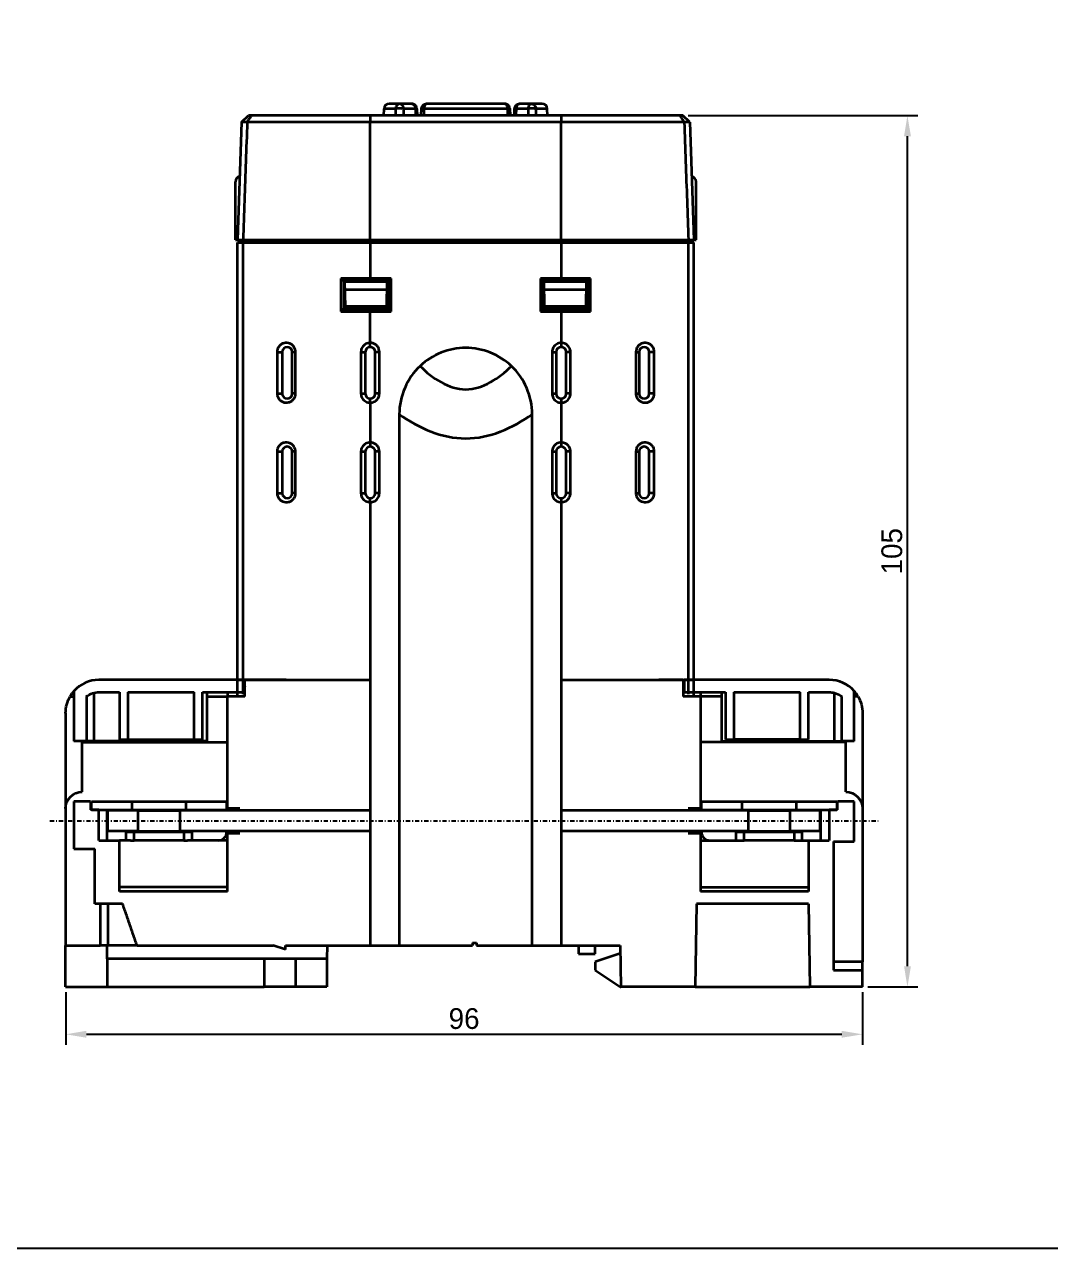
# Model space of a CAD drawing. Header units: millimetres. Extents: x 25 to 865, y 25 to 606.
# Drawn here: x 584.4 to 708, y 24.7 to 172.2 of the extents above; entities that cross this region are included whole.
import ezdxf

# ---------------------------------------------------------------- set-up
doc = ezdxf.new("R2010")
doc.units = ezdxf.units.MM
doc.linetypes.add('CENTER', pattern=[2, 1.25, -0.25, 0.25, -0.25])
doc.linetypes.add('DASHDOT', pattern=[1, 0.5, -0.25, 0, -0.25])
for name, color, linetype in [('1', 1, 'CENTER'), ('3', 3, 'Continuous'), ('4', 133, 'Continuous'), ('55', 5, 'Continuous')]:
    doc.layers.add(name, color=color, linetype=linetype)
doc.styles.get("Standard").update_dxf_attribs({"font": 'BareunDotumPro1.ttf'})
doc.dimstyles.new('ISO-25', dxfattribs={"dimtxt": 2.5, "dimasz": 2.5, "dimexe": 1.25, "dimexo": 0.625, "dimtad": 1, "dimtxsty": 'Standard', "dimcen": 2.5, "dimadec": 0, "dimazin": 0, "dimtfac": 1, "dimtmove": 0, "dimatfit": 3, "dimfxl": 0, "dimarcsym": 0})

# ---------------------------------------------------------------- blocks, each defined once
blk = doc.blocks.new('*D33')
at = {"color": 0, "lineweight": -2}
for p, q in [((589.34, 55.58), (589.34, 49.24)), ((685.34, 55.58), (685.34, 49.24)), ((591.84, 50.49), (682.84, 50.49))]:
    blk.add_line(p, q, dxfattribs=at)
at = {"color": 0}
for points in [[(591.84, 50.91), (591.84, 50.08), (589.34, 50.49)], [(682.84, 50.08), (682.84, 50.91), (685.34, 50.49)]]:
    blk.add_solid(points, dxfattribs=at)
at = {"layer": 'Defpoints', "color": 0}
for p in [(589.34, 56.2), (685.34, 56.2), (685.34, 50.49)]:
    blk.add_point(p, dxfattribs=at)
at = {"color": 0, "insert": (637.34, 52.37), "char_height": 2.5, "attachment_point": 5}
blk.add_mtext('96', dxfattribs=at)
blk = doc.blocks.new('*D34')
at = {"color": 0, "lineweight": -2}
for p, q in [((664.34, 161.2), (692, 161.2)), ((690.75, 58.7), (690.75, 158.7)), ((685.96, 56.2), (692, 56.2))]:
    blk.add_line(p, q, dxfattribs=at)
at = {"color": 0}
for points in [[(691.17, 158.7), (690.34, 158.7), (690.75, 161.2)], [(690.34, 58.7), (691.17, 58.7), (690.75, 56.2)]]:
    blk.add_solid(points, dxfattribs=at)
at = {"layer": 'Defpoints', "color": 0}
for p in [(663.71, 161.2), (690.75, 161.2), (685.34, 56.2)]:
    blk.add_point(p, dxfattribs=at)
at = {"color": 0, "insert": (688.88, 108.7), "char_height": 2.5, "attachment_point": 5, "rotation": 90}
blk.add_mtext('105', dxfattribs=at)

msp = doc.modelspace()

# ---------------------------------------------------------------- linework, layer by layer
at = {"color": 0, "linetype": 'ByBlock', "lineweight": 35}
for p, q in [((631.043, 162.604), (628.308, 162.604)), ((642.251, 162.604), (632.819, 162.604)), ((646.762, 162.604), (644.028, 162.604)), ((610.531, 160.405), (611.359, 161.204)), ((663.711, 161.204), (611.359, 161.204)), ((626.041, 161.204), (626.041, 160.405)), ((627.687, 161.204), (627.708, 162.02)), ((629.089, 162.02), (627.708, 162.02)), ((631.467, 162.02), (630.029, 162.02)), ((631.642, 162.023), (631.669, 161.204)), ((632.185, 161.204), (632.22, 162.03)), ((642.558, 162.02), (632.513, 162.02)), ((642.851, 162.03), (642.886, 161.204)), ((643.402, 161.204), (643.428, 162.023)), ((645.042, 162.02), (643.604, 162.02)), ((647.362, 162.02), (645.981, 162.02)), ((647.383, 161.204), (647.362, 162.02)), ((649.03, 161.204), (649.03, 160.405)), ((664.539, 160.405), (663.711, 161.204)), ((610.531, 160.405), (610.035, 146.204)), ((611.209, 160.412), (610.531, 160.411)), ((663.861, 160.405), (611.209, 160.405)), ((626.035, 146.204), (626.041, 160.405)), ((649.035, 146.204), (649.03, 160.405)), ((664.539, 160.411), (663.861, 160.412)), ((664.539, 160.405), (665.035, 146.204)), ((609.785, 146.204), (609.785, 153.204)), ((665.285, 146.204), (665.285, 153.204)), ((609.785, 146.204), (665.285, 146.204)), ((610.535, 146.204), (610.535, 145.904)), ((626.041, 146.204), (626.041, 145.904)), ((649.03, 146.204), (649.03, 145.904)), ((664.535, 146.204), (664.535, 145.904)), ((610.035, 145.904), (665.035, 145.904)), ((610.035, 91.204), (610.035, 145.904)), ((610.707, 91.473), (610.707, 145.904)), ((626.035, 145.904), (626.035, 141.554)), ((649.035, 145.904), (649.035, 141.254)), ((664.364, 91.473), (664.364, 145.904)), ((665.035, 91.204), (665.035, 145.904)), ((622.507, 141.554), (622.507, 137.604)), ((626.035, 141.554), (622.507, 141.554)), ((628.235, 141.254), (622.808, 141.254)), ((622.835, 141.254), (622.835, 137.904)), ((623.035, 138.204), (622.982, 141.257)), ((622.983, 141.204), (628.088, 141.204)), ((628.07, 140.204), (623, 140.204)), ((626.035, 141.554), (626.042, 141.254)), ((628.535, 141.554), (626.035, 141.554)), ((628.035, 138.204), (628.088, 141.257)), ((628.235, 141.254), (628.535, 141.554)), ((628.235, 137.904), (628.235, 141.254)), ((628.535, 137.604), (628.535, 141.554)), ((646.835, 141.254), (646.535, 141.554)), ((646.535, 141.554), (646.535, 137.604)), ((649.035, 141.554), (646.535, 141.554)), ((652.262, 141.254), (646.835, 141.254)), ((646.835, 141.254), (646.835, 137.904)), ((647.035, 138.204), (646.982, 141.257)), ((646.983, 141.204), (652.088, 141.204)), ((652.07, 140.204), (647, 140.204)), ((652.563, 141.554), (649.035, 141.554)), ((652.035, 138.204), (652.088, 141.257)), ((652.235, 137.904), (652.235, 141.254)), ((652.563, 137.604), (652.563, 141.554)), ((622.507, 137.604), (626.035, 137.604)), ((622.808, 137.904), (628.235, 137.904)), ((628.035, 138.204), (623.035, 138.204)), ((626.035, 133.304), (626.035, 137.904)), ((626.035, 137.604), (628.535, 137.604)), ((628.235, 137.904), (628.535, 137.604)), ((646.835, 137.904), (646.535, 137.604)), ((646.535, 137.604), (649.035, 137.604)), ((646.835, 137.904), (652.262, 137.904)), ((652.035, 138.204), (647.035, 138.204)), ((649.035, 137.604), (649.029, 137.904)), ((649.035, 137.604), (649.035, 133.804)), ((649.035, 137.604), (652.563, 137.604)), ((649.035, 133.804), (649.035, 133.304)), ((614.812, 132.704), (614.812, 127.704)), ((614.812, 132.704), (615.435, 132.704)), ((615.435, 132.704), (615.435, 127.704)), ((616.635, 127.704), (616.635, 132.704)), ((617.034, 132.704), (616.635, 132.704)), ((617.034, 127.704), (617.034, 132.704)), ((624.913, 132.704), (624.913, 127.704)), ((624.913, 132.704), (625.435, 132.704)), ((625.435, 132.704), (625.435, 127.704)), ((626.635, 127.704), (626.635, 132.704)), ((627.135, 132.704), (626.635, 132.704)), ((627.135, 127.704), (627.135, 132.704)), ((647.935, 132.704), (647.935, 127.704)), ((647.935, 132.704), (648.435, 132.704)), ((648.435, 132.704), (648.435, 127.704)), ((649.635, 127.704), (649.635, 132.704)), ((650.157, 132.704), (649.635, 132.704)), ((650.157, 127.704), (650.157, 132.704)), ((658.036, 132.704), (658.036, 127.704)), ((658.036, 132.704), (658.435, 132.704)), ((658.435, 132.704), (658.435, 127.704)), ((659.635, 127.704), (659.635, 132.704)), ((660.258, 132.704), (659.635, 132.704)), ((660.258, 127.704), (660.258, 132.704)), ((614.812, 127.704), (615.435, 127.704)), ((617.034, 127.704), (616.635, 127.704)), ((624.913, 127.704), (625.435, 127.704)), ((626.035, 126.605), (626.035, 127.104)), ((627.135, 127.704), (626.635, 127.704)), ((647.935, 127.704), (648.435, 127.704)), ((649.035, 127.104), (649.035, 121.804)), ((650.157, 127.704), (649.635, 127.704)), ((658.036, 127.704), (658.435, 127.704)), ((660.258, 127.704), (659.635, 127.704)), ((626.035, 126.604), (626.035, 121.304)), ((629.535, 125.204), (629.535, 61.204)), ((645.535, 61.204), (645.535, 125.204)), ((649.035, 121.804), (649.035, 121.304)), ((614.812, 120.704), (614.812, 115.704)), ((614.812, 120.704), (615.435, 120.704)), ((615.435, 120.704), (615.435, 115.704)), ((616.635, 115.704), (616.635, 120.704)), ((617.034, 120.704), (616.635, 120.704)), ((617.034, 115.704), (617.034, 120.704)), ((624.913, 120.704), (624.913, 115.704)), ((624.913, 120.704), (625.435, 120.704)), ((625.435, 120.704), (625.435, 115.704)), ((626.635, 115.704), (626.635, 120.704)), ((627.135, 120.704), (626.635, 120.704)), ((627.135, 115.704), (627.135, 120.704)), ((647.935, 120.704), (647.935, 115.704)), ((647.935, 120.704), (648.435, 120.704)), ((648.435, 120.704), (648.435, 115.704)), ((649.635, 115.704), (649.635, 120.704)), ((650.157, 120.704), (649.635, 120.704)), ((650.157, 115.704), (650.157, 120.704)), ((658.036, 120.704), (658.036, 115.704)), ((658.036, 120.704), (658.435, 120.704)), ((658.435, 120.704), (658.435, 115.704)), ((659.635, 115.704), (659.635, 120.704)), ((660.258, 120.704), (659.635, 120.704)), ((660.258, 115.704), (660.258, 120.704)), ((614.812, 115.704), (615.435, 115.704)), ((617.034, 115.704), (616.635, 115.704)), ((624.913, 115.704), (625.435, 115.704)), ((626.035, 114.605), (626.035, 115.104)), ((627.135, 115.704), (626.635, 115.704)), ((647.935, 115.704), (648.435, 115.704)), ((649.035, 115.104), (649.035, 61.204)), ((650.157, 115.704), (649.635, 115.704)), ((658.036, 115.704), (658.435, 115.704)), ((660.258, 115.704), (659.635, 115.704)), ((626.035, 114.604), (626.035, 61.204)), ((610.035, 93.204), (626.035, 93.204)), ((649.035, 93.204), (665.035, 93.204)), ((594.435, 74.954), (594.435, 77.454)), ((598.085, 77.454), (594.435, 77.454)), ((598.085, 74.954), (598.085, 77.454)), ((598.085, 77.454), (600.585, 77.454)), ((600.585, 77.454), (603.085, 77.454)), ((603.085, 77.454), (603.085, 74.954)), ((626.035, 77.454), (603.085, 77.454)), ((671.585, 77.454), (649.035, 77.454)), ((671.585, 74.954), (671.585, 77.454)), ((671.585, 77.454), (674.085, 77.454)), ((674.085, 77.454), (676.585, 77.454)), ((680.235, 77.454), (676.585, 77.454)), ((676.585, 77.454), (676.585, 74.954)), ((680.235, 74.954), (680.235, 77.454)), ((598.085, 74.954), (594.435, 74.954)), ((598.085, 74.954), (600.585, 74.954)), ((600.585, 74.954), (603.085, 74.954)), ((626.035, 74.954), (603.085, 74.954)), ((671.585, 74.954), (649.035, 74.954)), ((671.585, 74.954), (674.085, 74.954)), ((674.085, 74.954), (676.585, 74.954)), ((680.235, 74.954), (676.585, 74.954))]:
    msp.add_line(p, q, dxfattribs=at)
msp.add_lwpolyline([(25.35, 605.717), (865.266, 605.717), (865.266, 24.679), (25.35, 24.679)], close=True)
for centre, radius, start, end in [((628.308, 162.004), 0.6, 90, 178.5), ((646.762, 162.004), 0.6, 1.5, 90), ((610.485, 153.204), 0.7, 105.06861, 180), ((664.585, 153.204), 0.7, 0, 74.93139), ((616.035, 132.704), 0.6, 0, 180), ((626.035, 132.704), 0.6, 0, 180), ((649.035, 132.704), 0.6, 0, 180), ((659.035, 132.704), 0.6, 0, 180), ((616.035, 127.704), 0.6, 180, 0), ((626.035, 127.704), 0.6, 180, 0), ((649.035, 127.704), 0.6, 180, 0), ((659.035, 127.704), 0.6, 180, 0), ((616.035, 120.704), 0.6, 0, 180), ((626.035, 120.704), 0.6, 0, 180), ((649.035, 120.704), 0.6, 0, 180), ((659.035, 120.704), 0.6, 0, 180), ((616.035, 115.704), 0.6, 180, 0), ((626.035, 115.704), 0.6, 180, 0), ((649.035, 115.704), 0.6, 180, 0), ((659.035, 115.704), 0.6, 180, 0)]:
    msp.add_arc(centre, radius, start, end, dxfattribs=at)
for points, knots in [([(629.605, 162.604), (629.559, 162.604), (629.467, 162.59), (629.339, 162.527), (629.232, 162.429), (629.151, 162.304), (629.102, 162.165), (629.09, 162.068), (629.089, 162.02)], [0, 0, 0, 0, 0.1362438, 0.27555215, 0.4202648, 0.56889873, 0.71616644, 0.85939692, 0.85939692, 0.85939692, 0.85939692]), ([(629.605, 162.604), (629.642, 162.604), (629.72, 162.589), (629.825, 162.525), (629.913, 162.426), (629.978, 162.302), (630.018, 162.163), (630.028, 162.068), (630.029, 162.02)], [0, 0, 0, 0, 0.11270935, 0.23244214, 0.36365291, 0.50497, 0.64955074, 0.79241549, 0.79241549, 0.79241549, 0.79241549]), ([(631.043, 162.604), (631.079, 162.604), (631.155, 162.59), (631.259, 162.529), (631.346, 162.434), (631.412, 162.312), (631.455, 162.171), (631.466, 162.071), (631.467, 162.02)], [0, 0, 0, 0, 0.10995731, 0.22654428, 0.35372959, 0.4924069, 0.64012642, 0.79246253, 0.79246253, 0.79246253, 0.79246253]), ([(631.642, 162.023), (631.641, 162.075), (631.624, 162.177), (631.561, 162.319), (631.465, 162.44), (631.34, 162.533), (631.197, 162.591), (631.094, 162.604), (631.043, 162.604)], [0, 0, 0, 0, 0.15361297, 0.30706427, 0.46046824, 0.61376785, 0.76720807, 0.92080542, 0.92080542, 0.92080542, 0.92080542]), ([(632.22, 162.03), (632.222, 162.08), (632.239, 162.182), (632.303, 162.322), (632.399, 162.442), (632.523, 162.534), (632.666, 162.591), (632.768, 162.604), (632.819, 162.604)], [0, 0, 0, 0, 0.15252289, 0.30494672, 0.45734734, 0.60968183, 0.76210249, 0.91461845, 0.91461845, 0.91461845, 0.91461845]), ([(632.819, 162.604), (632.792, 162.604), (632.731, 162.587), (632.656, 162.521), (632.594, 162.422), (632.548, 162.299), (632.52, 162.162), (632.513, 162.067), (632.513, 162.02)], [0, 0, 0, 0, 0.08272981, 0.17898447, 0.29513429, 0.42873459, 0.57057774, 0.71307655, 0.71307655, 0.71307655, 0.71307655]), ([(642.251, 162.604), (642.279, 162.604), (642.339, 162.587), (642.414, 162.521), (642.476, 162.422), (642.522, 162.299), (642.55, 162.162), (642.557, 162.067), (642.558, 162.02)], [0, 0, 0, 0, 0.08272935, 0.17898362, 0.29513335, 0.42873384, 0.57057733, 0.71307656, 0.71307656, 0.71307656, 0.71307656]), ([(642.851, 162.03), (642.849, 162.08), (642.831, 162.182), (642.768, 162.322), (642.671, 162.442), (642.547, 162.534), (642.404, 162.591), (642.302, 162.604), (642.251, 162.604)], [0, 0, 0, 0, 0.15252293, 0.30494675, 0.45734737, 0.60968184, 0.7621025, 0.91461845, 0.91461845, 0.91461845, 0.91461845]), ([(643.428, 162.023), (643.43, 162.075), (643.446, 162.177), (643.509, 162.319), (643.606, 162.44), (643.73, 162.533), (643.874, 162.591), (643.976, 162.604), (644.028, 162.604)], [0, 0, 0, 0, 0.15361284, 0.30706417, 0.46046817, 0.6137678, 0.76720805, 0.92080542, 0.92080542, 0.92080542, 0.92080542]), ([(644.028, 162.604), (643.991, 162.604), (643.915, 162.59), (643.812, 162.529), (643.725, 162.434), (643.658, 162.312), (643.615, 162.171), (643.604, 162.071), (643.604, 162.02)], [0, 0, 0, 0, 0.10995726, 0.22654436, 0.35372959, 0.49240683, 0.64012653, 0.79246253, 0.79246253, 0.79246253, 0.79246253]), ([(645.466, 162.604), (645.428, 162.604), (645.35, 162.589), (645.245, 162.525), (645.157, 162.426), (645.092, 162.302), (645.052, 162.163), (645.043, 162.068), (645.042, 162.02)], [0, 0, 0, 0, 0.11270879, 0.23244124, 0.36365203, 0.50496935, 0.64955037, 0.7924155, 0.7924155, 0.7924155, 0.7924155]), ([(645.466, 162.604), (645.511, 162.604), (645.604, 162.59), (645.731, 162.527), (645.839, 162.429), (645.919, 162.304), (645.968, 162.165), (645.98, 162.068), (645.981, 162.02)], [0, 0, 0, 0, 0.13624454, 0.27555328, 0.42026591, 0.56889954, 0.71616687, 0.85939691, 0.85939691, 0.85939691, 0.85939691]), ([(611.209, 160.405), (611.266, 160.491), (611.37, 160.672), (611.55, 160.934), (611.667, 161.114), (611.726, 161.204)], [0, 0, 0, 0, 0.30801006, 0.62672901, 0.95240283, 0.95240283, 0.95240283, 0.95240283]), ([(630.029, 162.02), (629.988, 162.022), (629.899, 162.025), (629.758, 162.028), (629.608, 162.03), (629.457, 162.03), (629.316, 162.028), (629.195, 162.025), (629.121, 162.022), (629.089, 162.02)], [0, 0, 0, 0, 0.1233847, 0.26687139, 0.42090585, 0.57515141, 0.71928332, 0.84362951, 0.93994839, 0.93994839, 0.93994839, 0.93994839]), ([(631.642, 162.024), (631.648, 162.029), (631.59, 162.017), (631.558, 162.026), (631.497, 162.021), (631.467, 162.02)], [0, 0, 0, 0, 0.02390993, 0.08355492, 0.17546587, 0.17546587, 0.17546587, 0.17546587]), ([(632.513, 162.02), (632.472, 162.022), (632.401, 162.023), (632.308, 162.031), (632.254, 162.024), (632.225, 162.034), (632.22, 162.03)], [0, 0, 0, 0, 0.1221673, 0.21549198, 0.27375938, 0.2930552, 0.2930552, 0.2930552, 0.2930552]), ([(642.851, 162.03), (642.846, 162.034), (642.816, 162.024), (642.763, 162.031), (642.67, 162.023), (642.599, 162.022), (642.558, 162.02)], [0, 0, 0, 0, 0.01929018, 0.07755288, 0.17086862, 0.29305515, 0.29305515, 0.29305515, 0.29305515]), ([(643.604, 162.02), (643.573, 162.021), (643.513, 162.026), (643.48, 162.017), (643.422, 162.029), (643.428, 162.024)], [0, 0, 0, 0, 0.09189576, 0.15154966, 0.17546559, 0.17546559, 0.17546559, 0.17546559]), ([(645.981, 162.02), (645.949, 162.022), (645.876, 162.025), (645.754, 162.028), (645.613, 162.03), (645.463, 162.03), (645.312, 162.028), (645.172, 162.025), (645.083, 162.022), (645.042, 162.02)], [0, 0, 0, 0, 0.09629911, 0.22064673, 0.36477543, 0.51902036, 0.67305686, 0.81654017, 0.93994838, 0.93994838, 0.93994838, 0.93994838]), ([(663.861, 160.405), (663.805, 160.491), (663.7, 160.672), (663.52, 160.934), (663.404, 161.114), (663.344, 161.204)], [0, 0, 0, 0, 0.30801502, 0.62673392, 0.95240282, 0.95240282, 0.95240282, 0.95240282]), ([(611.209, 160.405), (611.153, 158.825), (611.041, 155.667), (610.874, 150.934), (610.762, 147.78), (610.706, 146.204)], [0, 0, 0, 0, 4.7419163, 9.4795852, 14.2093843, 14.2093843, 14.2093843, 14.2093843]), ([(663.861, 160.405), (663.917, 158.825), (664.029, 155.667), (664.197, 150.934), (664.308, 147.78), (664.364, 146.204)], [0, 0, 0, 0, 4.7419161, 9.479585, 14.2093843, 14.2093843, 14.2093843, 14.2093843]), ([(622.808, 141.254), (622.775, 141.287), (622.708, 141.354), (622.608, 141.454), (622.541, 141.521), (622.507, 141.554)], [0, 0, 0, 0, 0.1411922, 0.28284437, 0.4249228, 0.4249228, 0.4249228, 0.4249228]), ([(652.262, 141.254), (652.295, 141.287), (652.362, 141.354), (652.462, 141.454), (652.529, 141.521), (652.563, 141.554)], [0, 0, 0, 0, 0.14119249, 0.28284495, 0.42492348, 0.42492348, 0.42492348, 0.42492348]), ([(622.808, 137.904), (622.775, 137.871), (622.708, 137.805), (622.608, 137.704), (622.541, 137.638), (622.507, 137.604)], [0, 0, 0, 0, 0.1411922, 0.28284437, 0.4249228, 0.4249228, 0.4249228, 0.4249228]), ([(652.262, 137.904), (652.295, 137.871), (652.362, 137.805), (652.462, 137.704), (652.529, 137.638), (652.563, 137.604)], [0, 0, 0, 0, 0.14119249, 0.28284495, 0.42492348, 0.42492348, 0.42492348, 0.42492348]), ([(617.034, 132.704), (617.035, 132.778), (617.014, 132.971), (616.899, 133.27), (616.663, 133.551), (616.35, 133.74), (615.998, 133.821), (615.638, 133.787), (615.303, 133.641), (615.031, 133.393), (614.857, 133.075), (614.813, 132.833), (614.812, 132.711), (614.812, 132.704)], [0, 0, 0, 0, 0.2221324, 0.5783093, 0.9430485, 1.3031694, 1.6558879, 2.0089427, 2.3693972, 2.7348392, 3.093664, 3.4376325, 3.4587044, 3.4587044, 3.4587044, 3.4587044]), ([(626.035, 133.804), (625.944, 133.805), (625.756, 133.784), (625.482, 133.68), (625.239, 133.501), (625.053, 133.266), (624.939, 132.993), (624.915, 132.802), (624.913, 132.704)], [0, 0, 0, 0, 0.2726555, 0.5629083, 0.8670848, 1.1698951, 1.4503594, 1.7425563, 1.7425563, 1.7425563, 1.7425563]), ([(627.135, 132.704), (627.135, 132.817), (627.099, 133.051), (626.935, 133.371), (626.676, 133.621), (626.364, 133.773), (626.141, 133.804), (626.035, 133.804)], [0, 0, 0, 0, 0.3394546, 0.6970018, 1.0580584, 1.40182, 1.72069, 1.72069, 1.72069, 1.72069]), ([(637.535, 133.204), (636.53, 133.204), (634.5, 132.818), (632.762, 131.702), (632.032, 131.011)], [0, 0, 0, 0, 3.0161978, 6.0323957, 6.0323957, 6.0323957, 6.0323957]), ([(643.038, 131.011), (642.309, 131.702), (640.57, 132.818), (638.541, 133.204), (637.535, 133.204)], [0, 0, 0, 0, 3.0161978, 6.0323957, 6.0323957, 6.0323957, 6.0323957]), ([(649.035, 133.804), (648.946, 133.804), (648.761, 133.782), (648.493, 133.677), (648.254, 133.497), (648.071, 133.263), (647.961, 132.992), (647.935, 132.801), (647.935, 132.704)], [0, 0, 0, 0, 0.2677824, 0.5535008, 0.8538571, 1.1538191, 1.4325805, 1.7229137, 1.7229137, 1.7229137, 1.7229137]), ([(650.157, 132.704), (650.157, 132.798), (650.132, 132.993), (650.016, 133.269), (649.825, 133.508), (649.58, 133.683), (649.31, 133.785), (649.125, 133.805), (649.035, 133.804)], [0, 0, 0, 0, 0.2825949, 0.5802685, 0.8871319, 1.1892516, 1.4733925, 1.7425521, 1.7425521, 1.7425521, 1.7425521]), ([(660.258, 132.704), (660.259, 132.779), (660.238, 132.974), (660.122, 133.273), (659.885, 133.553), (659.572, 133.742), (659.219, 133.821), (658.859, 133.787), (658.524, 133.639), (658.252, 133.39), (658.08, 133.071), (658.037, 132.831), (658.036, 132.71), (658.036, 132.704)], [0, 0, 0, 0, 0.2251407, 0.5816542, 0.9460881, 1.3059673, 1.6587, 2.0119067, 2.3730002, 2.7392613, 3.0978757, 3.4403777, 3.45869, 3.45869, 3.45869, 3.45869]), ([(614.812, 127.704), (614.812, 127.629), (614.832, 127.435), (614.949, 127.135), (615.185, 126.855), (615.499, 126.667), (615.851, 126.588), (616.211, 126.622), (616.547, 126.769), (616.818, 127.019), (616.991, 127.337), (617.033, 127.578), (617.034, 127.698), (617.034, 127.704)], [0, 0, 0, 0, 0.2251407, 0.5816542, 0.9460881, 1.3059673, 1.6587, 2.0119067, 2.3730002, 2.7392613, 3.0978757, 3.4403777, 3.45869, 3.45869, 3.45869, 3.45869]), ([(624.913, 127.704), (624.913, 127.61), (624.939, 127.415), (625.054, 127.139), (625.246, 126.9), (625.491, 126.725), (625.76, 126.623), (625.946, 126.603), (626.035, 126.604)], [0, 0, 0, 0, 0.2829679, 0.5808845, 0.8878608, 1.1902012, 1.4736991, 1.7425545, 1.7425545, 1.7425545, 1.7425545]), ([(626.035, 126.604), (626.125, 126.604), (626.31, 126.627), (626.578, 126.732), (626.817, 126.912), (626.999, 127.146), (627.109, 127.417), (627.135, 127.608), (627.135, 127.704)], [0, 0, 0, 0, 0.2682515, 0.5544854, 0.8547426, 1.1540319, 1.4327726, 1.7229039, 1.7229039, 1.7229039, 1.7229039]), ([(647.935, 127.704), (647.935, 127.61), (647.96, 127.417), (648.074, 127.142), (648.261, 126.903), (648.501, 126.729), (648.765, 126.625), (648.947, 126.604), (649.035, 126.604)], [0, 0, 0, 0, 0.2815, 0.5773614, 0.8813421, 1.1797974, 1.4587865, 1.7229143, 1.7229143, 1.7229143, 1.7229143]), ([(649.035, 126.604), (649.126, 126.603), (649.315, 126.625), (649.589, 126.729), (649.832, 126.909), (650.018, 127.143), (650.132, 127.415), (650.156, 127.607), (650.157, 127.704)], [0, 0, 0, 0, 0.2731157, 0.5638772, 0.8679502, 1.1700932, 1.4505533, 1.7425462, 1.7425462, 1.7425462, 1.7425462]), ([(658.036, 127.704), (658.036, 127.63), (658.056, 127.437), (658.171, 127.138), (658.407, 126.857), (658.72, 126.668), (659.072, 126.588), (659.432, 126.621), (659.767, 126.767), (660.04, 127.016), (660.214, 127.333), (660.257, 127.576), (660.258, 127.697), (660.258, 127.704)], [0, 0, 0, 0, 0.2221324, 0.5783093, 0.9430485, 1.3031694, 1.6558879, 2.0089427, 2.3693972, 2.7348392, 3.093664, 3.4376325, 3.4587044, 3.4587044, 3.4587044, 3.4587044]), ([(617.034, 120.704), (617.035, 120.778), (617.014, 120.971), (616.899, 121.27), (616.663, 121.551), (616.35, 121.74), (615.998, 121.821), (615.638, 121.787), (615.303, 121.641), (615.031, 121.393), (614.857, 121.075), (614.813, 120.833), (614.812, 120.711), (614.812, 120.704)], [0, 0, 0, 0, 0.2221324, 0.5783093, 0.9430485, 1.3031694, 1.6558879, 2.0089427, 2.3693972, 2.7348392, 3.093664, 3.4376325, 3.4587044, 3.4587044, 3.4587044, 3.4587044]), ([(626.035, 121.804), (625.944, 121.805), (625.756, 121.784), (625.482, 121.68), (625.239, 121.501), (625.053, 121.266), (624.939, 120.993), (624.915, 120.802), (624.913, 120.704)], [0, 0, 0, 0, 0.2726555, 0.5629083, 0.8670848, 1.1698951, 1.4503594, 1.7425563, 1.7425563, 1.7425563, 1.7425563]), ([(627.135, 120.704), (627.135, 120.817), (627.099, 121.051), (626.935, 121.371), (626.676, 121.621), (626.364, 121.773), (626.141, 121.804), (626.035, 121.804)], [0, 0, 0, 0, 0.3394546, 0.6970018, 1.0580584, 1.40182, 1.72069, 1.72069, 1.72069, 1.72069]), ([(649.035, 121.804), (648.946, 121.804), (648.761, 121.782), (648.493, 121.677), (648.254, 121.497), (648.071, 121.263), (647.961, 120.992), (647.935, 120.801), (647.935, 120.704)], [0, 0, 0, 0, 0.2677824, 0.5535008, 0.8538571, 1.1538191, 1.4325805, 1.7229137, 1.7229137, 1.7229137, 1.7229137]), ([(650.157, 120.704), (650.157, 120.798), (650.132, 120.993), (650.016, 121.269), (649.825, 121.508), (649.58, 121.683), (649.31, 121.785), (649.125, 121.805), (649.035, 121.804)], [0, 0, 0, 0, 0.2825949, 0.5802685, 0.8871319, 1.1892516, 1.4733925, 1.7425521, 1.7425521, 1.7425521, 1.7425521]), ([(660.258, 120.704), (660.259, 120.779), (660.238, 120.974), (660.122, 121.273), (659.885, 121.553), (659.572, 121.742), (659.219, 121.821), (658.859, 121.787), (658.524, 121.639), (658.252, 121.39), (658.08, 121.071), (658.037, 120.831), (658.036, 120.71), (658.036, 120.704)], [0, 0, 0, 0, 0.2251407, 0.5816542, 0.9460881, 1.3059673, 1.6587, 2.0119067, 2.3730002, 2.7392613, 3.0978757, 3.4403777, 3.45869, 3.45869, 3.45869, 3.45869]), ([(614.812, 115.704), (614.812, 115.629), (614.832, 115.435), (614.949, 115.135), (615.185, 114.855), (615.499, 114.667), (615.851, 114.588), (616.211, 114.622), (616.547, 114.769), (616.818, 115.019), (616.991, 115.337), (617.033, 115.578), (617.034, 115.698), (617.034, 115.704)], [0, 0, 0, 0, 0.2251407, 0.5816542, 0.9460881, 1.3059673, 1.6587, 2.0119067, 2.3730002, 2.7392613, 3.0978757, 3.4403777, 3.45869, 3.45869, 3.45869, 3.45869]), ([(624.913, 115.704), (624.913, 115.61), (624.939, 115.415), (625.054, 115.139), (625.246, 114.9), (625.491, 114.725), (625.76, 114.623), (625.946, 114.603), (626.035, 114.604)], [0, 0, 0, 0, 0.2829679, 0.5808845, 0.8878608, 1.1902012, 1.4736991, 1.7425545, 1.7425545, 1.7425545, 1.7425545]), ([(626.035, 114.604), (626.125, 114.604), (626.31, 114.627), (626.578, 114.732), (626.817, 114.912), (626.999, 115.146), (627.109, 115.417), (627.135, 115.608), (627.135, 115.704)], [0, 0, 0, 0, 0.2682515, 0.5544854, 0.8547426, 1.1540319, 1.4327726, 1.7229039, 1.7229039, 1.7229039, 1.7229039]), ([(647.935, 115.704), (647.935, 115.61), (647.96, 115.417), (648.074, 115.142), (648.261, 114.903), (648.501, 114.729), (648.765, 114.625), (648.947, 114.604), (649.035, 114.604)], [0, 0, 0, 0, 0.2815, 0.5773614, 0.8813421, 1.1797974, 1.4587865, 1.7229143, 1.7229143, 1.7229143, 1.7229143]), ([(649.035, 114.604), (649.126, 114.603), (649.315, 114.625), (649.589, 114.729), (649.832, 114.909), (650.018, 115.143), (650.132, 115.415), (650.156, 115.607), (650.157, 115.704)], [0, 0, 0, 0, 0.2731157, 0.5638772, 0.8679502, 1.1700932, 1.4505533, 1.7425462, 1.7425462, 1.7425462, 1.7425462]), ([(658.036, 115.704), (658.036, 115.63), (658.056, 115.437), (658.171, 115.138), (658.407, 114.857), (658.72, 114.668), (659.072, 114.588), (659.432, 114.621), (659.767, 114.767), (660.04, 115.016), (660.214, 115.333), (660.257, 115.576), (660.258, 115.697), (660.258, 115.704)], [0, 0, 0, 0, 0.2221324, 0.5783093, 0.9430485, 1.3031694, 1.6558879, 2.0089427, 2.3693972, 2.7348392, 3.093664, 3.4376325, 3.4587044, 3.4587044, 3.4587044, 3.4587044])]:
    msp.add_open_spline(points, degree=3, knots=knots, dxfattribs=at)
for points in [[(642.825, 162.18), (642.817, 162.207), (642.806, 162.234), (642.794, 162.259)], [(643.452, 162.175), (643.461, 162.202), (643.471, 162.229), (643.483, 162.255)], [(643.515, 162.315), (643.53, 162.34), (643.547, 162.364), (643.566, 162.387)], [(629.089, 162.02), (629.088, 161.748), (629.087, 161.476), (629.086, 161.204)], [(630.029, 162.02), (630.027, 161.748), (630.026, 161.476), (630.024, 161.204)], [(631.467, 162.02), (631.476, 161.748), (631.484, 161.476), (631.493, 161.204)], [(632.513, 162.02), (632.5, 161.748), (632.488, 161.476), (632.476, 161.204)], [(642.558, 162.02), (642.57, 161.748), (642.582, 161.476), (642.594, 161.204)], [(643.604, 162.02), (643.595, 161.748), (643.586, 161.476), (643.577, 161.204)], [(645.042, 162.02), (645.043, 161.748), (645.045, 161.476), (645.046, 161.204)], [(645.981, 162.02), (645.983, 161.748), (645.984, 161.476), (645.985, 161.204)], [(632.032, 131.011), (631.251, 130.271), (629.978, 128.454), (629.535, 126.28), (629.535, 125.204)], [(632.032, 131.011), (633.474, 129.54), (637.535, 126.868), (641.597, 129.54), (643.038, 131.011)], [(645.535, 125.204), (645.535, 126.28), (645.092, 128.454), (643.819, 130.271), (643.038, 131.011)], [(629.535, 125.204), (631.83, 123.536), (637.535, 121.058), (643.24, 123.536), (645.535, 125.204)]]:
    msp.add_open_spline(points, degree=3, dxfattribs=at)
at = {"layer": '1', "color": 0, "linetype": 'ByBlock', "lineweight": 35}
for p, q in [((591.826, 91.198), (591.835, 91.204)), ((682.835, 91.204), (682.844, 91.198)), ((592.435, 77.554), (592.435, 78.554)), ((592.435, 78.554), (597.335, 78.554)), ((597.335, 77.554), (597.335, 78.554)), ((603.835, 78.554), (603.835, 77.554)), ((603.835, 78.554), (608.735, 78.554)), ((608.735, 78.554), (608.735, 77.554)), ((665.935, 77.554), (665.935, 78.554)), ((665.935, 78.554), (670.835, 78.554)), ((670.835, 77.554), (670.835, 78.554)), ((677.335, 78.554), (677.335, 77.554)), ((677.335, 78.554), (682.235, 78.554)), ((682.235, 78.554), (682.235, 77.554)), ((592.435, 77.554), (597.335, 77.554)), ((603.835, 77.554), (608.735, 77.554)), ((608.735, 77.454), (608.735, 77.554)), ((665.935, 77.554), (670.835, 77.554)), ((665.935, 77.454), (665.935, 77.554)), ((677.335, 77.554), (682.235, 77.554)), ((596.585, 74.854), (596.585, 73.854)), ((597.585, 74.854), (596.585, 74.854)), ((597.149, 73.854), (597.585, 73.854)), ((597.585, 73.854), (597.585, 74.854)), ((603.585, 74.854), (597.585, 74.854)), ((603.585, 73.854), (597.585, 73.854)), ((603.585, 74.854), (603.585, 73.854)), ((604.585, 74.854), (603.585, 74.854)), ((603.585, 73.854), (604.021, 73.854)), ((604.585, 73.854), (604.585, 74.854)), ((608.735, 74.854), (608.735, 74.954)), ((665.935, 74.854), (665.935, 74.954)), ((670.085, 74.854), (670.085, 73.854)), ((671.085, 74.854), (670.085, 74.854)), ((670.649, 73.854), (671.085, 73.854)), ((671.085, 73.854), (671.085, 74.854)), ((677.085, 74.854), (671.085, 74.854)), ((677.085, 73.854), (671.085, 73.854)), ((677.085, 74.854), (677.085, 73.854)), ((678.085, 74.854), (677.085, 74.854)), ((677.085, 73.854), (677.521, 73.854)), ((678.085, 73.854), (678.085, 74.854))]:
    msp.add_line(p, q, dxfattribs=at)
at = {"layer": '1', "color": 1, "linetype": 'DASHDOT'}
msp.add_line((587.435, 76.204), (687.235, 76.204), dxfattribs=at)
at = {"layer": '1', "color": 0, "linetype": 'ByBlock', "lineweight": 35}
for centre, start, end in [((607.735, 74.854), 270, 0), ((666.935, 74.854), 180, 270)]:
    msp.add_arc(centre, 1, start, end, dxfattribs=at)
for points, knots in [([(597.328, 78.554), (597.333, 78.554), (597.337, 78.554), (597.342, 78.554), (597.346, 78.554), (597.406, 78.554), (597.53, 78.554), (597.654, 78.554), (597.839, 78.554), (598.069, 78.554), (598.3, 78.554), (598.582, 78.554), (598.892, 78.554), (599.203, 78.554), (599.55, 78.554), (599.906, 78.554), (600.129, 78.554), (600.358, 78.554), (600.585, 78.554)], [0, 0, 0, 0, 0.0065665, 0.0065665, 0.0065665, 0.2215752, 0.2215752, 0.2215752, 0.4365838, 0.4365838, 0.4365838, 0.6515924, 0.6515924, 0.6515924, 0.8666011, 0.8666011, 0.8666011, 1, 1, 1, 1]), ([(600.585, 78.554), (600.949, 78.554), (601.318, 78.554), (601.661, 78.554), (602.004, 78.554), (602.331, 78.554), (602.615, 78.554), (602.899, 78.554), (603.148, 78.554), (603.341, 78.554), (603.534, 78.554), (603.676, 78.554), (603.756, 78.554), (603.808, 78.554), (603.833, 78.554), (603.837, 78.554)], [0, 0, 0, 0, 0.214804, 0.214804, 0.214804, 0.429608, 0.429608, 0.429608, 0.6444119, 0.6444119, 0.6444119, 0.8592159, 0.8592159, 0.8592159, 1, 1, 1, 1]), ([(670.828, 78.554), (670.833, 78.554), (670.837, 78.554), (670.842, 78.554), (670.846, 78.554), (670.906, 78.554), (671.03, 78.554), (671.154, 78.554), (671.339, 78.554), (671.569, 78.554), (671.8, 78.554), (672.082, 78.554), (672.392, 78.554), (672.703, 78.554), (673.05, 78.554), (673.406, 78.554), (673.629, 78.554), (673.858, 78.554), (674.085, 78.554)], [0, 0, 0, 0, 0.0065665, 0.0065665, 0.0065665, 0.2215752, 0.2215752, 0.2215752, 0.4365838, 0.4365838, 0.4365838, 0.6515924, 0.6515924, 0.6515924, 0.8666011, 0.8666011, 0.8666011, 1, 1, 1, 1]), ([(674.085, 78.554), (674.449, 78.554), (674.818, 78.554), (675.161, 78.554), (675.504, 78.554), (675.831, 78.554), (676.115, 78.554), (676.399, 78.554), (676.648, 78.554), (676.841, 78.554), (677.034, 78.554), (677.176, 78.554), (677.256, 78.554), (677.308, 78.554), (677.333, 78.554), (677.337, 78.554)], [0, 0, 0, 0, 0.214804, 0.214804, 0.214804, 0.429608, 0.429608, 0.429608, 0.6444119, 0.6444119, 0.6444119, 0.8592159, 0.8592159, 0.8592159, 1, 1, 1, 1]), ([(597.328, 77.554), (597.333, 77.554), (597.337, 77.554), (597.342, 77.554), (597.346, 77.554), (597.406, 77.554), (597.53, 77.554), (597.654, 77.554), (597.839, 77.554), (598.069, 77.554), (598.3, 77.554), (598.582, 77.554), (598.892, 77.554), (599.203, 77.554), (599.55, 77.554), (599.906, 77.554), (600.129, 77.554), (600.358, 77.554), (600.585, 77.554)], [0, 0, 0, 0, 0.0065665, 0.0065665, 0.0065665, 0.2215752, 0.2215752, 0.2215752, 0.4365838, 0.4365838, 0.4365838, 0.6515924, 0.6515924, 0.6515924, 0.8666011, 0.8666011, 0.8666011, 1, 1, 1, 1]), ([(600.585, 77.554), (600.949, 77.554), (601.318, 77.554), (601.661, 77.554), (602.004, 77.554), (602.331, 77.554), (602.615, 77.554), (602.899, 77.554), (603.148, 77.554), (603.341, 77.554), (603.534, 77.554), (603.676, 77.554), (603.756, 77.554), (603.808, 77.554), (603.833, 77.554), (603.837, 77.554)], [0, 0, 0, 0, 0.214804, 0.214804, 0.214804, 0.429608, 0.429608, 0.429608, 0.6444119, 0.6444119, 0.6444119, 0.8592159, 0.8592159, 0.8592159, 1, 1, 1, 1]), ([(670.828, 77.554), (670.833, 77.554), (670.837, 77.554), (670.842, 77.554), (670.846, 77.554), (670.906, 77.554), (671.03, 77.554), (671.154, 77.554), (671.339, 77.554), (671.569, 77.554), (671.8, 77.554), (672.082, 77.554), (672.392, 77.554), (672.703, 77.554), (673.05, 77.554), (673.406, 77.554), (673.629, 77.554), (673.858, 77.554), (674.085, 77.554)], [0, 0, 0, 0, 0.0065665, 0.0065665, 0.0065665, 0.2215752, 0.2215752, 0.2215752, 0.4365838, 0.4365838, 0.4365838, 0.6515924, 0.6515924, 0.6515924, 0.8666011, 0.8666011, 0.8666011, 1, 1, 1, 1]), ([(674.085, 77.554), (674.449, 77.554), (674.818, 77.554), (675.161, 77.554), (675.504, 77.554), (675.831, 77.554), (676.115, 77.554), (676.399, 77.554), (676.648, 77.554), (676.841, 77.554), (677.034, 77.554), (677.176, 77.554), (677.256, 77.554), (677.308, 77.554), (677.333, 77.554), (677.337, 77.554)], [0, 0, 0, 0, 0.214804, 0.214804, 0.214804, 0.429608, 0.429608, 0.429608, 0.6444119, 0.6444119, 0.6444119, 0.8592159, 0.8592159, 0.8592159, 1, 1, 1, 1])]:
    msp.add_open_spline(points, degree=3, knots=knots, dxfattribs=at)
at = {"layer": '3', "color": 0, "linetype": 'ByBlock', "lineweight": 35}
for p, q in [((610.835, 93.204), (593.335, 93.204)), ((610.835, 91.704), (610.835, 93.204)), ((663.835, 93.204), (663.835, 91.704)), ((681.335, 93.204), (663.835, 93.204)), ((590.335, 91.85), (590.335, 91.858)), ((590.335, 91.85), (590.335, 85.805)), ((593.335, 91.704), (595.835, 91.704)), ((595.835, 91.704), (595.835, 86.005)), ((596.835, 91.704), (604.835, 91.704)), ((596.835, 91.704), (596.835, 86.005)), ((604.835, 86.005), (604.835, 91.704)), ((605.835, 86.005), (605.835, 91.704)), ((605.835, 91.704), (610.835, 91.704)), ((663.835, 91.704), (668.835, 91.704)), ((668.835, 91.704), (668.835, 86.005)), ((669.835, 91.704), (677.835, 91.704)), ((669.835, 91.704), (669.835, 86.005)), ((677.835, 86.005), (677.835, 91.704)), ((678.835, 91.704), (681.335, 91.704)), ((678.835, 86.005), (678.835, 91.704)), ((684.335, 91.857), (684.335, 91.85)), ((684.335, 85.805), (684.335, 91.85)), ((591.835, 91.204), (591.835, 85.805)), ((682.835, 85.805), (682.835, 91.204)), ((591.835, 85.805), (590.335, 85.805)), ((592.736, 85.805), (591.835, 85.805)), ((593.935, 85.805), (593.935, 85.705)), ((595.735, 85.805), (595.735, 85.705)), ((595.835, 86.005), (596.835, 86.005)), ((596.735, 85.805), (596.735, 85.705)), ((596.835, 86.005), (600.835, 86.005)), ((600.835, 86.005), (604.835, 86.005)), ((603.935, 85.805), (603.935, 85.705)), ((604.835, 86.005), (605.835, 86.005)), ((668.835, 86.005), (669.835, 86.005)), ((677.835, 86.005), (669.835, 86.005)), ((670.735, 85.805), (670.735, 85.705)), ((677.835, 86.005), (678.835, 86.005)), ((677.935, 85.805), (677.935, 85.705)), ((678.935, 85.805), (678.935, 85.705)), ((680.735, 85.805), (680.735, 85.705)), ((681.934, 85.805), (682.835, 85.805)), ((684.335, 85.805), (682.835, 85.805))]:
    msp.add_line(p, q, dxfattribs=at)
for centre, start, end in [((593.335, 89.204), 90, 138.59038), ((681.335, 89.204), 41.40962, 90)]:
    msp.add_arc(centre, 4, start, end, dxfattribs=at)
for points, knots in [([(591.826, 91.198), (591.994, 91.324), (592.179, 91.431), (592.373, 91.511), (592.631, 91.619), (592.911, 91.684), (593.191, 91.7), (593.239, 91.703), (593.287, 91.704), (593.335, 91.704)], [0, 0, 0, 0, 0.3893039, 0.3893039, 0.3893039, 0.9112795, 0.9112795, 0.9112795, 1, 1, 1, 1]), ([(592.736, 91.631), (592.736, 91.229), (592.736, 90.826), (592.736, 90.424), (592.736, 88.884), (592.736, 87.344), (592.736, 85.805)], [0, 0, 0, 0, 0.2072273, 0.2072273, 0.2072273, 1, 1, 1, 1]), ([(681.335, 91.704), (681.545, 91.704), (681.757, 91.677), (681.96, 91.625), (682.231, 91.555), (682.494, 91.437), (682.726, 91.282), (682.766, 91.255), (682.806, 91.227), (682.844, 91.198)], [0, 0, 0, 0, 0.3893039, 0.3893039, 0.3893039, 0.9112795, 0.9112795, 0.9112795, 1, 1, 1, 1]), ([(681.934, 91.631), (681.934, 91.229), (681.934, 90.826), (681.934, 90.424), (681.934, 88.884), (681.934, 87.344), (681.934, 85.805)], [0, 0, 0, 0, 0.2072273, 0.2072273, 0.2072273, 1, 1, 1, 1]), ([(606.335, 85.805), (601.871, 85.805), (597.408, 85.805), (592.944, 85.805), (592.875, 85.805), (592.805, 85.805), (592.736, 85.805)], [0, 0, 0, 0, 0.9847123, 0.9847123, 0.9847123, 1, 1, 1, 1]), ([(668.335, 85.805), (672.799, 85.805), (677.263, 85.805), (681.727, 85.805), (681.796, 85.805), (681.865, 85.805), (681.934, 85.805)], [0, 0, 0, 0, 0.9847123, 0.9847123, 0.9847123, 1, 1, 1, 1])]:
    msp.add_open_spline(points, degree=3, knots=knots, dxfattribs=at)
for points in [[(606.335, 91.704), (606.335, 89.738), (606.335, 87.771), (606.335, 85.805)], [(668.335, 91.704), (668.335, 89.738), (668.335, 87.771), (668.335, 85.805)]]:
    msp.add_open_spline(points, degree=3, dxfattribs=at)
at = {"layer": '4', "color": 0, "linetype": 'ByBlock', "lineweight": 35}
for p, q in [((663.735, 93.204), (660.785, 93.204)), ((663.735, 93.204), (663.735, 91.204)), ((663.735, 91.704), (663.835, 91.704)), ((665.835, 91.704), (665.835, 91.204)), ((665.835, 91.204), (663.735, 91.204)), ((665.835, 91.204), (665.835, 77.704)), ((668.335, 91.204), (665.835, 91.204)), ((684.799, 91.204), (684.335, 91.204)), ((685.335, 89.204), (685.335, 77.704)), ((683.335, 85.705), (665.835, 85.705)), ((683.335, 79.704), (683.335, 85.705)), ((682.335, 77.554), (682.335, 78.554)), ((684.335, 78.554), (682.335, 78.554)), ((684.335, 73.704), (684.335, 78.554)), ((665.835, 77.704), (664.335, 77.704)), ((665.835, 77.454), (665.835, 77.704)), ((680.335, 73.854), (680.335, 77.554)), ((682.335, 77.554), (681.335, 77.554)), ((681.335, 77.554), (681.335, 73.854)), ((685.335, 77.704), (685.335, 59.204)), ((665.835, 74.704), (664.335, 74.704)), ((665.835, 74.704), (665.835, 74.954)), ((665.835, 74.704), (665.835, 71.704)), ((665.835, 73.854), (670.649, 73.854)), ((677.521, 73.854), (678.835, 73.854)), ((678.835, 73.854), (678.835, 67.704)), ((678.835, 73.854), (681.335, 73.854)), ((681.835, 73.704), (684.335, 73.704)), ((681.835, 73.704), (681.835, 58.204)), ((665.835, 71.704), (665.835, 67.704)), ((665.835, 68.204), (678.835, 68.204)), ((678.835, 67.704), (665.835, 67.704)), ((665.335, 66.204), (665.161, 56.204)), ((678.835, 66.204), (665.335, 66.204)), ((678.835, 66.204), (679.01, 56.204)), ((638.335, 61.504), (638.835, 61.504)), ((638.335, 61.504), (638.335, 61.204)), ((638.835, 61.504), (638.835, 61.204)), ((638.835, 61.204), (656.135, 61.204)), ((651.135, 61.204), (651.135, 60.204)), ((653.135, 60.204), (653.135, 61.204)), ((656.135, 61.204), (656.222, 56.204)), ((651.135, 60.204), (653.135, 60.204)), ((656.153, 60.21), (653.135, 59.204)), ((653.135, 59.204), (653.135, 58.204)), ((685.335, 59.204), (681.835, 59.204)), ((685.335, 58.204), (685.335, 59.204)), ((653.135, 58.204), (656.135, 56.204)), ((681.835, 58.204), (685.335, 58.204)), ((685.335, 56.204), (685.335, 58.204)), ((656.135, 56.204), (656.222, 56.204)), ((665.161, 56.204), (656.222, 56.204)), ((665.161, 56.204), (679.01, 56.204)), ((685.335, 56.204), (679.01, 56.204))]:
    msp.add_line(p, q, dxfattribs=at)
msp.add_arc((681.335, 89.204), 4, 30, 41.41031, dxfattribs=at)
at = {"layer": '4', "color": 0, "linetype": 'ByBlock', "lineweight": 35, "extrusion": (0, 0, -1)}
for centre, radius, start in [((-681.335, 89.204), 4, 150), ((-683.335, 77.704), 2, 90)]:
    msp.add_arc(centre, radius, start, 180, dxfattribs=at)
at = {"layer": '55', "color": 0, "linetype": 'ByBlock', "lineweight": 35}
for p, q in [((610.935, 93.204), (610.835, 93.204)), ((610.935, 91.204), (610.935, 93.204)), ((615.885, 93.204), (610.935, 93.204)), ((608.835, 91.704), (608.835, 91.204)), ((610.935, 91.704), (610.835, 91.704)), ((589.871, 91.204), (590.335, 91.204)), ((606.335, 91.204), (608.835, 91.204)), ((608.835, 77.704), (608.835, 91.204)), ((610.935, 91.204), (608.835, 91.204)), ((589.335, 89.204), (589.335, 77.704)), ((591.335, 85.705), (608.835, 85.705)), ((591.335, 79.704), (591.335, 85.705)), ((592.335, 78.554), (590.335, 78.554)), ((590.335, 78.554), (590.335, 72.854)), ((592.335, 78.554), (592.335, 77.554)), ((589.335, 77.704), (589.335, 61.204)), ((593.335, 77.554), (592.335, 77.554)), ((593.335, 73.854), (593.335, 77.554)), ((594.335, 73.854), (594.335, 77.554)), ((610.335, 77.704), (608.835, 77.704)), ((608.835, 77.704), (608.835, 77.454)), ((593.335, 73.854), (595.835, 73.854)), ((595.835, 67.704), (595.835, 73.854)), ((597.149, 73.854), (595.835, 73.854)), ((608.835, 73.854), (604.021, 73.854)), ((608.835, 74.954), (608.835, 74.704)), ((610.335, 74.704), (608.835, 74.704)), ((608.835, 71.704), (608.835, 74.704)), ((590.335, 72.854), (592.835, 72.854)), ((592.835, 66.204), (592.835, 72.854)), ((608.835, 67.704), (608.835, 71.704)), ((608.835, 68.204), (595.835, 68.204)), ((608.835, 67.704), (595.835, 67.704)), ((596.204, 66.204), (592.835, 66.204)), ((593.505, 66.204), (593.505, 61.204)), ((589.335, 61.204), (593.505, 61.204)), ((589.335, 56.204), (589.335, 61.204)), ((594.438, 61.204), (593.505, 61.204)), ((594.335, 59.604), (594.335, 61.204)), ((597.935, 61.204), (594.438, 61.204)), ((597.935, 61.204), (614.335, 61.204)), ((615.835, 60.704), (614.335, 61.204)), ((615.835, 61.204), (638.335, 61.204)), ((615.835, 60.704), (615.835, 61.204)), ((620.835, 61.204), (620.821, 59.604)), ((594.335, 59.604), (594.335, 56.204)), ((595.72, 59.604), (594.335, 59.604)), ((613.271, 59.604), (613.266, 56.204)), ((617.053, 56.204), (617.054, 59.604)), ((620.821, 59.604), (620.792, 56.204)), ((589.335, 56.204), (594.335, 56.204)), ((594.335, 56.204), (613.266, 56.204)), ((617.053, 56.204), (613.266, 56.204)), ((620.792, 56.204), (617.053, 56.204))]:
    msp.add_line(p, q, dxfattribs=at)
msp.add_arc((593.335, 89.204), 4, 138.67969, 150, dxfattribs=at)
at = {"layer": '55', "color": 0, "linetype": 'ByBlock', "lineweight": 35, "extrusion": (0, 0, -1)}
for centre, radius, end in [((-593.335, 89.204), 4, 30), ((-591.335, 77.704), 2, 90)]:
    msp.add_arc(centre, radius, 0, end, dxfattribs=at)
at = {"layer": '55', "color": 0, "linetype": 'ByBlock', "lineweight": 35}
for points, degree in [([(610.837, 92.376), (610.843, 92.377), (610.848, 92.379), (610.853, 92.38)], 3), ([(594.428, 66.204), (594.431, 64.538), (594.435, 62.871), (594.438, 61.204)], 3), ([(597.935, 61.204), (596.204, 66.204)], 1), ([(613.271, 59.604), (595.72, 59.604)], 1)]:
    msp.add_open_spline(points, degree=degree, dxfattribs=at)
for points, knots in [([(610.896, 92.386), (610.9, 92.386), (610.905, 92.386), (610.909, 92.385), (610.926, 92.382), (610.935, 92.371), (610.935, 92.353)], [0, 0, 0, 0, 0.1653447, 0.1653447, 0.1653447, 1, 1, 1, 1]), ([(617.054, 59.604), (615.873, 59.604), (614.691, 59.604), (613.51, 59.604), (613.431, 59.604), (613.351, 59.604), (613.271, 59.604)], [0, 0, 0, 0, 0.9366564, 0.9366564, 0.9366564, 1, 1, 1, 1]), ([(620.821, 59.604), (620.817, 59.604), (620.812, 59.604), (620.807, 59.604), (619.556, 59.604), (618.305, 59.604), (617.054, 59.604)], [0, 0, 0, 0, 0.0037067, 0.0037067, 0.0037067, 1, 1, 1, 1])]:
    msp.add_open_spline(points, degree=3, knots=knots, dxfattribs=at)

# ---------------------------------------------------------------- dimensions: what is measured, and where the dimension line sits
dim = msp.add_linear_dim(base=(690.753, 161.204), p1=(685.335, 56.204), p2=(663.711, 161.204), angle=90, dimstyle='ISO-25', override={"dimfxl": 3})
dim.commit()
dim.dimension.update_dxf_attribs({"geometry": '*D34', "text_midpoint": (688.878, 108.704)})
dim = msp.add_linear_dim(base=(685.335, 50.493), p1=(589.335, 56.204), p2=(685.335, 56.204), dimstyle='ISO-25', override={"dimfxl": 3})
dim.commit()
dim.dimension.update_dxf_attribs({"geometry": '*D33', "text_midpoint": (637.335, 52.368)})

doc.saveas('drawing.dxf')
